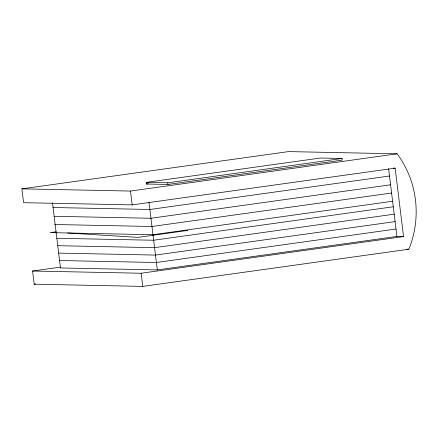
<?xml version="1.0" encoding="UTF-8"?>
<svg xmlns="http://www.w3.org/2000/svg" width="438" height="438" viewBox="0 0 438 438"><rect width="100%" height="100%" fill="white"/><g stroke="black" fill="none" stroke-linecap="round" stroke-linejoin="round"><path stroke-width="0.66" d="M32.565 271.029L141.135 273.241L403.546 236.58L395.147 168.154L132.172 204.891L23.597 202.684L21.9 188.849L288.549 151.597L397.124 153.809A93.863 88.75 -88.8 0 1 408.84 249.227L142.75 286.403L34.18 284.191L32.565 271.029L60.34 267.147M146.161 182.372L320.441 158.025L342.045 158.463L342.248 160.111L167.968 184.458L146.363 184.015L146.161 182.372L167.765 182.81L342.045 158.463M146.363 184.015L148.389 183.73M21.9 188.849L130.475 191.061L397.124 153.809M389.508 176.005L149.873 209.479L53.058 207.508M390.587 184.792L150.951 218.266L54.137 216.295M391.594 193.016L151.959 226.495L54.608 224.513M392.607 201.245L152.971 234.719L50.124 232.627L56.217 231.806M393.286 206.763L153.65 240.243L56.836 238.272M394.195 214.182L154.559 247.662L57.745 245.691M395.103 221.606L155.474 255.08L58.659 253.109M396.018 229.025L156.382 262.504L59.568 260.533M34.18 284.191L35.533 283.999M52.489 202.854L60.482 267.952L157.291 269.923L396.927 236.443L403.546 236.58M393.16 168.115L395.147 168.154M184.228 230.355L187.782 230.426L137.986 237.38L67.633 232.983M406.793 249.189L408.84 249.227M388.61 168.685L396.927 236.443M167.765 182.81L167.968 184.458M148.975 202.164L157.291 269.923M141.135 273.241L142.75 286.403M130.475 191.061L132.172 204.891"/></g></svg>
